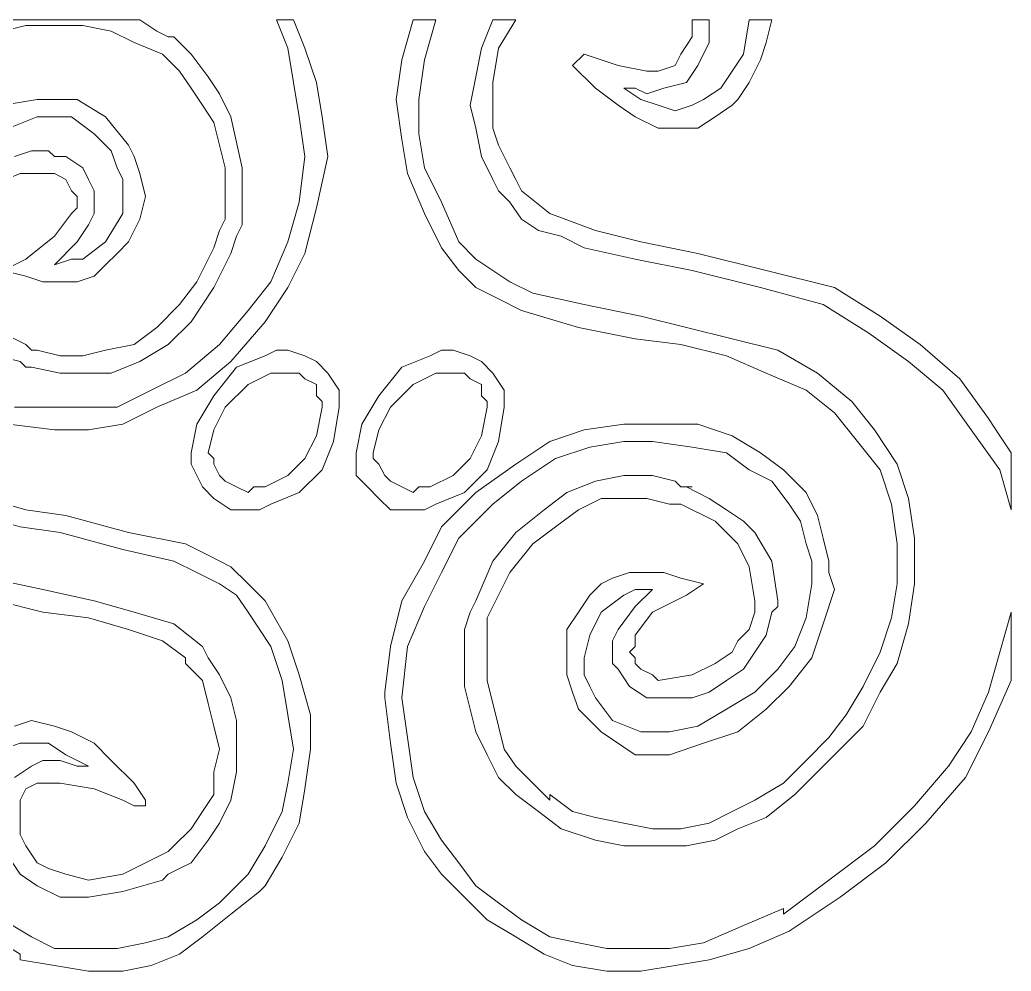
# Model space of a CAD drawing. Extents: x -66030 to 95157, y -13132 to 45879.
# Drawn here: x -10727 to -10047, y 8449 to 9102 of the extents above; entities that cross this region are included whole.
import ezdxf

# ---------------------------------------------------------------- set-up
doc = ezdxf.new("R2010")
doc.units = 0
doc.header["$LTSCALE"] = 100
doc.header["$MEASUREMENT"] = 0
doc.layers.get('0').update_dxf_attribs({"linetype": 'CONTINUOUS'})

msp = doc.modelspace()

# ---------------------------------------------------------------- linework, layer by layer
at = {"lineweight": 0}
for points in [[(-10761.77, 9101.59), (-10644.59, 9101.59), (-10632.87, 9093.78), (-10625.06, 9089.87), (-10621.15, 9089.87), (-10609.44, 9078.15), (-10597.72, 9062.53), (-10589.91, 9050.81), (-10582.09, 9035.19), (-10574.28, 9000.03), (-10574.28, 8964.88), (-10574.28, 8960.97), (-10578.19, 8953.16), (-10582.09, 8941.44), (-10593.81, 8918.01), (-10609.44, 8894.57), (-10625.06, 8878.95), (-10644.59, 8867.23), (-10664.12, 8859.42), (-10683.65, 8859.42), (-10699.27, 8859.42), (-10718.8, 8863.32), (-10722.71, 8863.32), (-10726.62, 8867.23), (-10726.62, 8867.23), (-10742.24, 8871.14)], [(-10746.14, 8890.67), (-10722.71, 8878.95), (-10722.71, 8878.95), (-10718.8, 8875.04), (-10714.9, 8875.04), (-10699.27, 8871.14), (-10683.65, 8871.14), (-10668.03, 8875.04), (-10648.5, 8878.95), (-10632.87, 8890.67), (-10617.25, 8906.29), (-10605.53, 8921.91), (-10593.81, 8945.35), (-10589.91, 8957.07), (-10586, 8964.88), (-10586, 9000.03), (-10593.81, 9031.28), (-10601.62, 9043), (-10609.44, 9054.72), (-10617.25, 9066.43), (-10628.97, 9078.15), (-10628.97, 9078.15), (-10648.5, 9085.96), (-10664.12, 9093.78), (-10683.65, 9097.68), (-10703.18, 9097.68), (-10722.71, 9097.68), (-10738.33, 9093.78)], [(-10730.52, 8835.98), (-10703.18, 8835.98), (-10683.65, 8835.98), (-10660.21, 8835.98), (-10636.78, 8847.7), (-10613.34, 8859.42), (-10589.91, 8878.95), (-10570.38, 8902.38), (-10554.75, 8921.91), (-10543.03, 8949.26), (-10535.22, 8976.6), (-10531.32, 9007.85), (-10535.22, 9035.19), (-10539.13, 9058.62), (-10543.03, 9082.06), (-10550.85, 9101.59), (-10539.13, 9101.59), (-10531.32, 9082.06), (-10523.5, 9058.62), (-10519.6, 9035.19), (-10515.69, 9007.85), (-10515.69, 9007.85), (-10523.5, 8972.69), (-10531.32, 8941.44), (-10543.03, 8918.01), (-10558.66, 8894.57), (-10582.09, 8867.23), (-10605.53, 8847.7), (-10632.87, 8835.98), (-10656.31, 8824.26), (-10656.31, 8824.26), (-10679.74, 8820.36), (-10703.18, 8820.36), (-10734.43, 8824.26)], [(-10738.33, 9043), (-10714.9, 9046.9), (-10691.46, 9046.9), (-10687.56, 9046.9), (-10668.03, 9035.19), (-10652.4, 9015.66), (-10648.5, 9007.85), (-10644.59, 8996.13), (-10640.68, 8980.5), (-10644.59, 8964.88), (-10644.59, 8964.88), (-10652.4, 8949.26), (-10660.21, 8941.44), (-10668.03, 8933.63), (-10675.84, 8925.82), (-10687.56, 8921.91), (-10699.27, 8921.91), (-10710.99, 8921.91), (-10722.71, 8925.82), (-10738.33, 8929.73), (-10722.71, 8937.54), (-10703.18, 8953.16), (-10691.46, 8968.79), (-10687.56, 8972.69), (-10687.56, 8976.6), (-10687.56, 8980.5), (-10691.46, 8984.41), (-10695.37, 8992.22), (-10703.18, 8996.13), (-10703.18, 8996.13), (-10707.09, 8996.13), (-10726.62, 8996.13), (-10746.14, 8988.32)], [(-10730.52, 9007.85), (-10718.8, 9011.75), (-10707.09, 9011.75), (-10703.18, 9007.85), (-10699.27, 9007.85), (-10695.37, 9007.85), (-10683.65, 9000.03), (-10679.74, 8992.22), (-10675.84, 8984.41), (-10675.84, 8976.6), (-10675.84, 8968.79), (-10679.74, 8960.97), (-10687.56, 8949.26), (-10703.18, 8933.63), (-10691.46, 8937.54), (-10683.65, 8937.54), (-10668.03, 8949.26), (-10656.31, 8968.79), (-10656.31, 8980.5), (-10656.31, 8992.22), (-10660.21, 9000.03), (-10664.12, 9011.75), (-10675.84, 9023.47), (-10691.46, 9035.19), (-10714.9, 9035.19), (-10734.43, 9027.37)], [(-10750.05, 8773.49), (-10722.71, 8765.68), (-10695.37, 8761.77), (-10652.4, 8750.05), (-10613.34, 8742.24), (-10597.72, 8734.43), (-10582.09, 8726.62), (-10570.38, 8714.9), (-10558.66, 8703.18), (-10558.66, 8703.18), (-10543.03, 8675.84), (-10535.22, 8652.4), (-10527.41, 8625.06), (-10527.41, 8601.62), (-10531.32, 8574.28), (-10535.22, 8550.85), (-10546.94, 8527.41), (-10558.66, 8507.88), (-10562.56, 8503.98), (-10582.09, 8488.35), (-10601.62, 8472.73), (-10617.25, 8461.01), (-10636.78, 8453.2), (-10656.31, 8449.29), (-10679.74, 8449.29), (-10703.18, 8453.2), (-10726.62, 8457.1), (-10726.62, 8461.01), (-10746.14, 8472.73)], [(-10738.33, 8484.45), (-10718.8, 8472.73), (-10703.18, 8464.92), (-10679.74, 8464.92), (-10660.21, 8464.92), (-10640.68, 8468.82), (-10625.06, 8472.73), (-10605.53, 8484.45), (-10589.91, 8496.16), (-10570.38, 8515.69), (-10558.66, 8535.22), (-10546.94, 8558.66), (-10543.03, 8578.19), (-10539.13, 8601.62), (-10543.03, 8625.06), (-10546.94, 8648.5), (-10554.75, 8671.93), (-10570.38, 8695.37), (-10570.38, 8695.37), (-10578.19, 8707.09), (-10589.91, 8714.9), (-10605.53, 8722.71), (-10621.15, 8730.52), (-10656.31, 8738.33), (-10699.27, 8750.05), (-10726.62, 8753.96), (-10753.96, 8761.77)], [(-10765.67, 8722.71), (-10710.99, 8710.99), (-10675.84, 8703.18), (-10648.5, 8695.37), (-10621.15, 8687.56), (-10601.62, 8671.93), (-10601.62, 8671.93), (-10597.72, 8664.12), (-10589.91, 8652.4), (-10582.09, 8636.78), (-10578.19, 8621.15), (-10578.19, 8601.62), (-10578.19, 8586), (-10582.09, 8566.47), (-10589.91, 8550.85), (-10597.72, 8539.13), (-10609.44, 8523.51), (-10617.25, 8519.6), (-10625.06, 8515.69), (-10628.97, 8511.79), (-10656.31, 8503.98), (-10679.74, 8500.07), (-10699.27, 8500.07), (-10714.9, 8507.88), (-10726.62, 8515.69), (-10734.43, 8527.41)], [(-10730.52, 8617.25), (-10718.8, 8621.15), (-10703.18, 8617.25), (-10691.46, 8613.34), (-10675.84, 8605.53), (-10664.12, 8593.81), (-10648.5, 8578.19), (-10640.68, 8566.47), (-10640.68, 8562.56), (-10648.5, 8562.56), (-10656.31, 8566.47), (-10675.84, 8574.28), (-10699.27, 8578.19), (-10707.09, 8578.19), (-10714.9, 8578.19), (-10722.71, 8574.28), (-10726.62, 8566.47), (-10726.62, 8562.56), (-10726.62, 8554.75), (-10726.62, 8543.04), (-10722.71, 8535.22), (-10714.9, 8523.51), (-10707.09, 8519.6), (-10695.37, 8515.69), (-10679.74, 8511.79), (-10656.31, 8515.69), (-10632.87, 8527.41), (-10632.87, 8527.41), (-10625.06, 8531.32), (-10621.15, 8535.22), (-10609.44, 8546.94), (-10601.62, 8558.66), (-10593.81, 8570.38), (-10593.81, 8586), (-10589.91, 8601.62), (-10593.81, 8617.25), (-10597.72, 8632.87), (-10601.62, 8648.5), (-10609.44, 8656.31), (-10613.34, 8660.21), (-10613.34, 8664.12), (-10628.97, 8675.84), (-10652.4, 8683.65), (-10679.74, 8691.46), (-10710.99, 8695.37), (-10742.24, 8703.18)], [(-10730.52, 8582.09), (-10718.8, 8589.91), (-10710.99, 8593.81), (-10699.27, 8593.81), (-10687.56, 8589.91), (-10679.74, 8589.91), (-10695.37, 8597.72), (-10707.09, 8605.53), (-10718.8, 8605.53), (-10726.62, 8605.53), (-10738.33, 8601.62)]]:
    msp.add_lwpolyline(points, dxfattribs=at)
for points in [[(-10457.1, 9101.59), (-10441.48, 9101.59), (-10449.29, 9074.25), (-10453.2, 9046.9), (-10453.2, 9023.47), (-10449.29, 9000.03), (-10437.57, 8976.6), (-10425.86, 8949.26), (-10425.86, 8949.26), (-10414.14, 8937.54), (-10402.42, 8929.73), (-10390.7, 8921.91), (-10375.08, 8914.1), (-10339.92, 8906.29), (-10300.86, 8898.48), (-10269.62, 8890.67), (-10238.37, 8882.85), (-10238.37, 8882.85), (-10207.12, 8875.04), (-10179.78, 8859.42), (-10156.34, 8839.89), (-10140.72, 8820.36), (-10125.1, 8796.92), (-10117.28, 8773.49), (-10113.38, 8746.15), (-10113.38, 8714.9), (-10113.38, 8714.9), (-10117.28, 8687.56), (-10125.1, 8660.21), (-10136.81, 8640.68), (-10148.53, 8617.25), (-10164.16, 8601.62), (-10179.78, 8586), (-10195.4, 8570.38), (-10214.93, 8554.75), (-10214.93, 8554.75), (-10234.46, 8546.94), (-10250.09, 8539.13), (-10269.62, 8535.22), (-10293.05, 8535.22), (-10312.58, 8535.22), (-10332.11, 8539.13), (-10355.55, 8546.94), (-10371.17, 8558.66), (-10371.17, 8558.66), (-10386.8, 8570.38), (-10398.51, 8582.09), (-10406.33, 8597.72), (-10414.14, 8613.34), (-10421.95, 8644.59), (-10421.95, 8683.65), (-10421.95, 8683.65), (-10418.04, 8695.37), (-10414.14, 8703.18), (-10402.42, 8730.52), (-10386.8, 8750.05), (-10367.27, 8765.68), (-10351.64, 8777.39), (-10332.11, 8785.21), (-10312.58, 8789.11), (-10293.05, 8789.11), (-10277.43, 8785.21), (-10273.52, 8781.3), (-10265.71, 8781.3), (-10269.62, 8781.3), (-10253.99, 8773.49), (-10242.28, 8765.68), (-10230.56, 8757.86), (-10222.75, 8750.05), (-10211.03, 8730.52), (-10207.12, 8703.18), (-10207.12, 8703.18), (-10207.12, 8699.27), (-10211.03, 8695.37), (-10214.93, 8679.74), (-10222.75, 8668.03), (-10230.56, 8656.31), (-10242.28, 8648.5), (-10253.99, 8640.68), (-10265.71, 8636.78), (-10277.43, 8636.78), (-10289.15, 8636.78), (-10293.05, 8636.78), (-10296.96, 8636.78), (-10296.96, 8636.78), (-10308.68, 8644.59), (-10316.49, 8656.31), (-10320.39, 8660.21), (-10320.39, 8668.03), (-10320.39, 8675.84), (-10316.49, 8683.65), (-10304.77, 8699.27), (-10293.05, 8710.99), (-10304.77, 8710.99), (-10312.58, 8707.09), (-10328.21, 8695.37), (-10336.02, 8679.74), (-10339.92, 8664.12), (-10339.92, 8652.4), (-10336.02, 8644.59), (-10332.11, 8636.78), (-10320.39, 8621.15), (-10300.86, 8613.34), (-10281.33, 8613.34), (-10261.8, 8617.25), (-10242.28, 8628.97), (-10222.75, 8640.68), (-10207.12, 8656.31), (-10195.4, 8671.93), (-10187.59, 8691.46), (-10183.69, 8714.9), (-10183.69, 8722.71), (-10183.69, 8730.52), (-10187.59, 8742.24), (-10191.5, 8757.86), (-10199.31, 8769.58), (-10211.03, 8785.21), (-10226.65, 8793.02), (-10242.28, 8804.73), (-10265.71, 8808.64), (-10293.05, 8812.55), (-10312.58, 8812.55), (-10336.02, 8808.64), (-10359.45, 8800.83), (-10382.89, 8785.21), (-10402.42, 8769.58), (-10425.86, 8746.15), (-10437.57, 8722.71), (-10449.29, 8699.27), (-10461.01, 8671.93), (-10464.92, 8636.78), (-10461.01, 8609.44), (-10457.1, 8582.09), (-10449.29, 8558.66), (-10437.57, 8539.13), (-10425.86, 8523.51), (-10414.14, 8507.88), (-10398.51, 8496.16), (-10382.89, 8484.45), (-10382.89, 8484.45), (-10363.36, 8472.73), (-10343.83, 8468.82), (-10324.3, 8464.92), (-10304.77, 8464.92), (-10281.33, 8464.92), (-10257.9, 8468.82), (-10230.56, 8480.54), (-10203.22, 8492.26), (-10203.22, 8488.35), (-10171.97, 8511.79), (-10140.72, 8535.22), (-10113.38, 8562.56), (-10089.94, 8589.91), (-10074.32, 8613.34), (-10062.6, 8640.68), (-10054.79, 8668.03), (-10046.98, 8695.37), (-10046.98, 8648.5), (-10062.6, 8613.34), (-10078.22, 8582.09), (-10105.57, 8550.85), (-10132.91, 8523.51), (-10164.16, 8500.07), (-10199.31, 8476.63), (-10199.31, 8476.63), (-10226.65, 8464.92), (-10253.99, 8457.1), (-10277.43, 8453.2), (-10300.86, 8449.29), (-10324.3, 8449.29), (-10347.74, 8453.2), (-10367.27, 8461.01), (-10386.8, 8472.73), (-10386.8, 8472.73), (-10406.33, 8484.45), (-10421.95, 8500.07), (-10437.57, 8515.69), (-10449.29, 8531.32), (-10461.01, 8554.75), (-10468.82, 8578.19), (-10472.73, 8605.53), (-10476.63, 8636.78), (-10476.63, 8640.68), (-10472.73, 8671.93), (-10464.92, 8703.18), (-10449.29, 8730.52), (-10437.57, 8753.96), (-10414.14, 8777.39), (-10386.8, 8796.92), (-10363.36, 8812.55), (-10339.92, 8820.36), (-10339.92, 8820.36), (-10312.58, 8824.26), (-10293.05, 8824.26), (-10261.8, 8824.26), (-10238.37, 8816.45), (-10218.84, 8804.73), (-10203.22, 8793.02), (-10187.59, 8777.39), (-10179.78, 8761.77), (-10175.87, 8746.15), (-10171.97, 8730.52), (-10171.97, 8722.71), (-10168.06, 8710.99), (-10168.06, 8710.99), (-10175.87, 8687.56), (-10183.69, 8664.12), (-10199.31, 8644.59), (-10214.93, 8628.97), (-10234.46, 8613.34), (-10257.9, 8605.53), (-10281.33, 8597.72), (-10304.77, 8597.72), (-10304.77, 8597.72), (-10328.21, 8613.34), (-10343.83, 8628.97), (-10347.74, 8640.68), (-10351.64, 8652.4), (-10351.64, 8664.12), (-10351.64, 8679.74), (-10351.64, 8683.65), (-10343.83, 8695.37), (-10336.02, 8707.09), (-10328.21, 8714.9), (-10320.39, 8718.8), (-10308.68, 8722.71), (-10296.96, 8722.71), (-10285.24, 8722.71), (-10273.52, 8718.8), (-10257.9, 8714.9), (-10269.62, 8707.09), (-10293.05, 8695.37), (-10304.77, 8679.74), (-10304.77, 8671.93), (-10308.68, 8668.03), (-10304.77, 8664.12), (-10304.77, 8660.21), (-10300.86, 8656.31), (-10293.05, 8652.4), (-10289.15, 8648.5), (-10289.15, 8648.5), (-10265.71, 8652.4), (-10250.09, 8660.21), (-10238.37, 8668.03), (-10234.46, 8675.84), (-10226.65, 8683.65), (-10222.75, 8695.37), (-10222.75, 8699.27), (-10222.75, 8703.18), (-10226.65, 8726.62), (-10234.46, 8742.24), (-10250.09, 8757.86), (-10273.52, 8769.58), (-10273.52, 8769.58), (-10277.43, 8769.58), (-10281.33, 8769.58), (-10296.96, 8773.49), (-10312.58, 8773.49), (-10328.21, 8773.49), (-10343.83, 8765.68), (-10359.45, 8753.96), (-10375.08, 8742.24), (-10390.7, 8722.71), (-10402.42, 8699.27), (-10406.33, 8691.46), (-10406.33, 8679.74), (-10406.33, 8648.5), (-10398.51, 8617.25), (-10394.61, 8601.62), (-10386.8, 8589.91), (-10375.08, 8578.19), (-10363.36, 8566.47), (-10363.36, 8570.38), (-10347.74, 8558.66), (-10332.11, 8554.75), (-10312.58, 8550.85), (-10293.05, 8546.94), (-10273.52, 8546.94), (-10253.99, 8550.85), (-10238.37, 8558.66), (-10222.75, 8566.47), (-10222.75, 8566.47), (-10203.22, 8578.19), (-10187.59, 8593.81), (-10171.97, 8609.44), (-10160.25, 8625.06), (-10148.53, 8644.59), (-10136.81, 8668.03), (-10129, 8691.46), (-10125.1, 8714.9), (-10125.1, 8742.24), (-10129, 8769.58), (-10136.81, 8793.02), (-10152.44, 8812.55), (-10168.06, 8832.08), (-10187.59, 8847.7), (-10214.93, 8859.42), (-10242.28, 8871.14), (-10242.28, 8871.14), (-10273.52, 8878.95), (-10304.77, 8882.85), (-10343.83, 8890.67), (-10382.89, 8902.38), (-10398.51, 8910.2), (-10414.14, 8918.01), (-10425.86, 8929.73), (-10437.57, 8945.35), (-10437.57, 8945.35), (-10449.29, 8968.79), (-10461.01, 8996.13), (-10464.92, 9019.56), (-10468.82, 9046.9), (-10464.92, 9074.25), (-10457.1, 9101.59)], [(-10402.42, 9101.59), (-10386.8, 9101.59), (-10398.51, 9082.06), (-10402.42, 9058.62), (-10402.42, 9043), (-10402.42, 9027.37), (-10398.51, 9015.66), (-10390.7, 9000.03), (-10386.8, 8992.22), (-10382.89, 8984.41), (-10382.89, 8984.41), (-10363.36, 8968.79), (-10332.11, 8957.07), (-10300.86, 8949.26), (-10261.8, 8941.44), (-10214.93, 8929.73), (-10168.06, 8918.01), (-10168.06, 8918.01), (-10136.81, 8898.48), (-10109.47, 8878.95), (-10082.13, 8855.51), (-10062.6, 8828.17), (-10054.79, 8816.45), (-10046.98, 8804.73), (-10046.98, 8765.68), (-10054.79, 8793.02), (-10074.32, 8820.36), (-10093.85, 8847.7), (-10117.28, 8867.23), (-10144.63, 8886.76), (-10175.87, 8906.29), (-10218.84, 8918.01), (-10265.71, 8929.73), (-10304.77, 8937.54), (-10339.92, 8945.35), (-10355.55, 8953.16), (-10371.17, 8957.07), (-10382.89, 8964.88), (-10390.7, 8976.6), (-10390.7, 8976.6), (-10398.51, 8984.41), (-10402.42, 8992.22), (-10410.23, 9007.85), (-10414.14, 9027.37), (-10418.04, 9043), (-10414.14, 9062.53), (-10410.23, 9082.06), (-10402.42, 9101.59)], [(-10265.71, 9101.59), (-10253.99, 9101.59), (-10253.99, 9093.78), (-10253.99, 9089.87), (-10253.99, 9085.96), (-10261.8, 9070.34), (-10269.62, 9058.62), (-10285.24, 9054.72), (-10296.96, 9050.81), (-10304.77, 9054.72), (-10312.58, 9054.72), (-10300.86, 9046.9), (-10289.15, 9043), (-10277.43, 9039.09), (-10265.71, 9043), (-10257.9, 9046.9), (-10246.18, 9054.72), (-10230.56, 9078.15), (-10226.65, 9101.59), (-10211.03, 9101.59), (-10214.93, 9085.96), (-10218.84, 9074.25), (-10226.65, 9058.62), (-10234.46, 9046.9), (-10238.37, 9043), (-10250.09, 9035.19), (-10261.8, 9027.37), (-10277.43, 9027.37), (-10289.15, 9027.37), (-10304.77, 9035.19), (-10316.49, 9043), (-10332.11, 9054.72), (-10347.74, 9070.34), (-10339.92, 9078.15), (-10316.49, 9070.34), (-10296.96, 9066.43), (-10289.15, 9066.43), (-10277.43, 9070.34), (-10273.52, 9078.15), (-10265.71, 9089.87), (-10265.71, 9093.78), (-10265.71, 9101.59)], [(-10558.66, 8871.14), (-10550.85, 8875.04), (-10543.03, 8875.04), (-10531.32, 8871.14), (-10523.5, 8867.23), (-10515.69, 8859.42), (-10507.88, 8847.7), (-10507.88, 8843.79), (-10507.88, 8835.98), (-10511.79, 8812.55), (-10519.6, 8793.02), (-10535.22, 8777.39), (-10554.75, 8769.58), (-10562.56, 8765.68), (-10570.38, 8765.68), (-10582.09, 8765.68), (-10593.81, 8773.49), (-10601.62, 8781.3), (-10605.53, 8789.11), (-10609.44, 8796.92), (-10609.44, 8804.73), (-10605.53, 8824.26), (-10593.81, 8843.79), (-10578.19, 8863.32), (-10558.66, 8871.14)], [(-10445.39, 8871.14), (-10437.57, 8875.04), (-10429.76, 8875.04), (-10418.04, 8871.14), (-10410.23, 8867.23), (-10402.42, 8859.42), (-10394.61, 8847.7), (-10394.61, 8843.79), (-10394.61, 8835.98), (-10398.51, 8812.55), (-10406.33, 8793.02), (-10421.95, 8777.39), (-10441.48, 8769.58), (-10449.29, 8765.68), (-10457.1, 8765.68), (-10472.73, 8765.68), (-10480.54, 8773.49), (-10488.35, 8781.3), (-10496.16, 8789.11), (-10496.16, 8796.92), (-10496.16, 8804.73), (-10492.26, 8824.26), (-10480.54, 8843.79), (-10464.92, 8863.32), (-10445.39, 8871.14)], [(-10554.75, 8859.42), (-10570.38, 8851.61), (-10586, 8835.98), (-10593.81, 8820.36), (-10597.72, 8804.73), (-10593.81, 8800.83), (-10593.81, 8796.92), (-10589.91, 8789.11), (-10586, 8785.21), (-10578.19, 8781.3), (-10570.38, 8777.39), (-10566.47, 8781.3), (-10558.66, 8781.3), (-10543.03, 8789.11), (-10531.32, 8800.83), (-10523.5, 8816.45), (-10519.6, 8835.98), (-10519.6, 8839.89), (-10523.5, 8843.79), (-10523.5, 8851.61), (-10531.32, 8855.51), (-10535.22, 8859.42), (-10543.03, 8859.42), (-10550.85, 8859.42), (-10554.75, 8859.42)], [(-10441.48, 8859.42), (-10457.1, 8851.61), (-10472.73, 8835.98), (-10480.54, 8820.36), (-10484.45, 8804.73), (-10484.45, 8800.83), (-10480.54, 8796.92), (-10476.63, 8789.11), (-10472.73, 8785.21), (-10464.92, 8781.3), (-10457.1, 8777.39), (-10453.2, 8781.3), (-10445.39, 8781.3), (-10429.76, 8789.11), (-10418.04, 8800.83), (-10410.23, 8816.45), (-10406.33, 8835.98), (-10406.33, 8839.89), (-10410.23, 8843.79), (-10410.23, 8851.61), (-10418.04, 8855.51), (-10421.95, 8859.42), (-10429.76, 8859.42), (-10437.57, 8859.42), (-10441.48, 8859.42)]]:
    msp.add_lwpolyline(points, close=True, dxfattribs=at)

doc.saveas('drawing.dxf')
